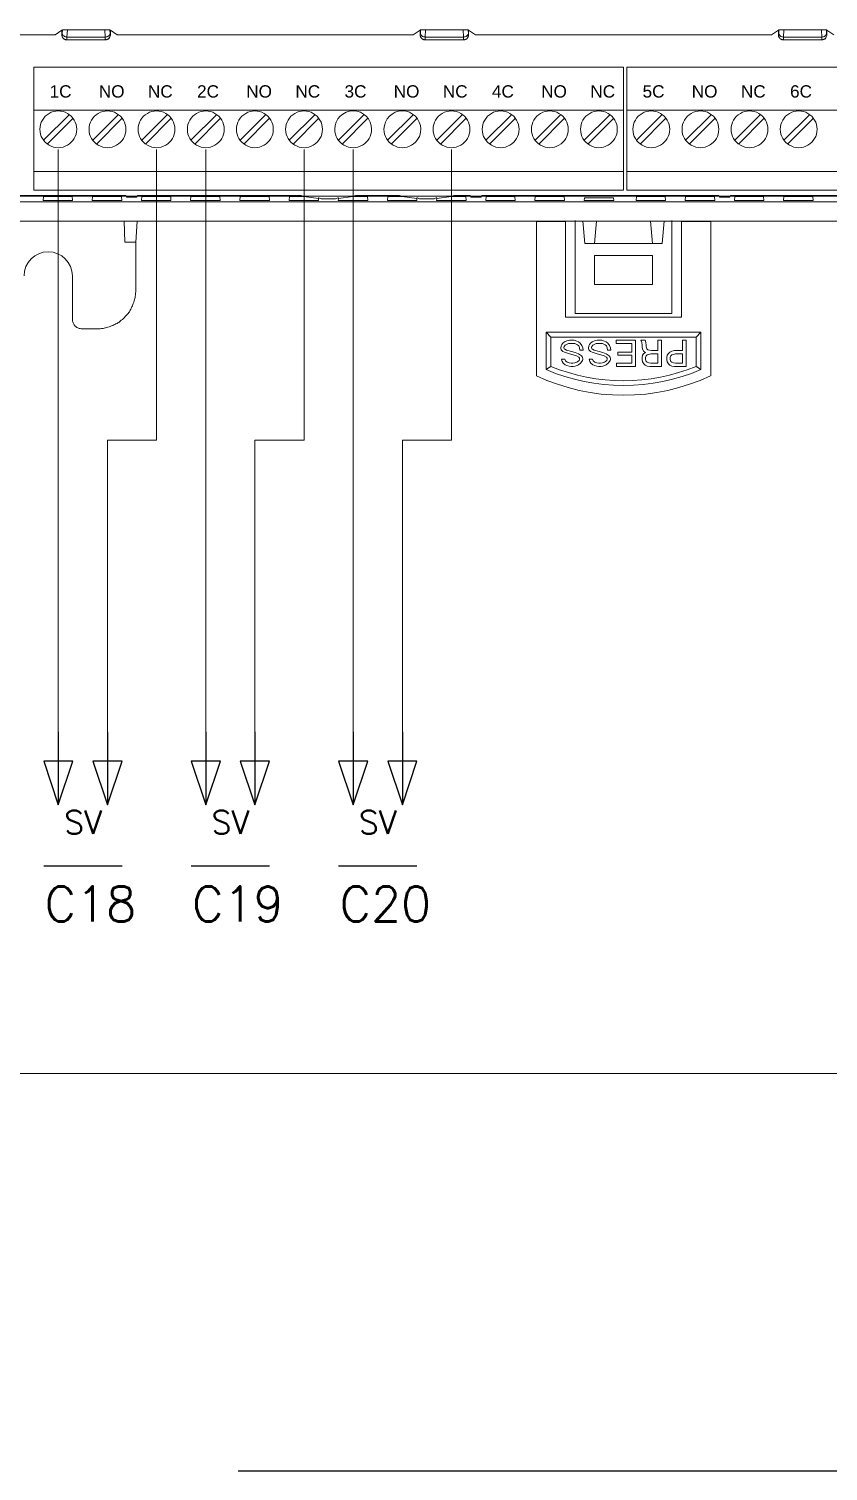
# Model space of a CAD drawing. Header units: inches. Extents: x 75782 to 87231, y -34126 to -18655.
# Drawn here: x 79256.9 to 79393.8, y -19951.6 to -19704.4 of the extents above; entities that cross this region are included whole.
import ezdxf
from ezdxf.enums import TextEntityAlignment as Align

# ---------------------------------------------------------------- set-up
doc = ezdxf.new("R2010")
doc.units = ezdxf.units.IN
doc.header["$MEASUREMENT"] = 0
doc.linetypes.add('DASHED', pattern=[19.05, 12.7, -6.35])
doc.layers.add('A-Cables 220V', color=6, linetype='Continuous', lineweight=18)
doc.layers.add('COMPONENTES', color=251, linetype='Continuous', lineweight=18)
doc.layers.add('TEXTOS', color=7, linetype='Continuous')
doc.styles.add('ARIAL', font='arial.ttf')
doc.styles.get("Standard").update_dxf_attribs({"font": 'ROMANS.SHX'})

# ---------------------------------------------------------------- blocks, each defined once
blk = doc.blocks.new('Arrow-down')
for p, q in [((0, 0), (0, -12.5)), ((2.5, -5), (-2.5, -5)), ((-2.5, -5), (0, -12.5)), ((0, -12.5), (2.5, -5))]:
    blk.add_line(p, q)
at = {"flags": 4}
blk.add_attdef('NAME', text='', height=4, dxfattribs=at).set_placement((7.5, -17.5), align=Align.RIGHT)
blk = doc.blocks.new('AK2-XM')
at = {"layer": 'COMPONENTES'}
for p, q in [((31780.46, 23261.06), (31800.9, 23261.06)), ((31802.07, 23261.85), (31800.9, 23261.06)), ((31802.15, 23261.9), (31802.07, 23261.85)), ((31802.07, 23261.85), (31802.07, 23261.01)), ((31802.07, 23261.01), (31802.09, 23261.02)), ((31802.11, 23261.26), (31802.15, 23261.9)), ((31802.94, 23260.68), (31803.01, 23261.94)), ((31802.94, 23260.68), (31809.5, 23260.68)), ((31809.43, 23261.94), (31803.01, 23261.94)), ((31809.5, 23260.68), (31809.43, 23261.94)), ((31810.33, 23261.26), (31810.3, 23261.9)), ((31810.3, 23261.9), (31810.37, 23261.85)), ((31810.37, 23261.01), (31810.36, 23261.02)), ((31810.37, 23261.85), (31811.55, 23261.06)), ((31810.37, 23261.01), (31810.37, 23261.85)), ((31811.55, 23261.06), (31862.28, 23261.06)), ((31863.46, 23261.85), (31862.28, 23261.06)), ((31863.54, 23261.9), (31863.46, 23261.85)), ((31863.46, 23261.01), (31863.46, 23261.85)), ((31863.46, 23261.01), (31863.47, 23261.02)), ((31863.5, 23261.26), (31863.54, 23261.9)), ((31864.33, 23260.68), (31864.4, 23261.94)), ((31864.33, 23260.68), (31870.89, 23260.68)), ((31870.82, 23261.94), (31864.4, 23261.94)), ((31870.89, 23260.68), (31870.82, 23261.94)), ((31871.68, 23261.9), (31871.76, 23261.85)), ((31871.72, 23261.26), (31871.68, 23261.9)), ((31871.76, 23261.01), (31871.75, 23261.02)), ((31871.76, 23261.85), (31872.94, 23261.06)), ((31871.76, 23261.01), (31871.76, 23261.85)), ((31872.94, 23261.06), (31923.67, 23261.06)), ((31924.85, 23261.85), (31923.67, 23261.06)), ((31924.92, 23261.9), (31924.85, 23261.85)), ((31924.85, 23261.85), (31924.85, 23261.01)), ((31924.85, 23261.01), (31924.86, 23261.02)), ((31924.89, 23261.26), (31924.92, 23261.9)), ((31925.72, 23260.68), (31925.79, 23261.94)), ((31925.72, 23260.68), (31932.28, 23260.68)), ((31932.21, 23261.94), (31925.79, 23261.94)), ((31932.28, 23260.68), (31932.21, 23261.94)), ((31933.07, 23261.9), (31933.15, 23261.85)), ((31933.11, 23261.26), (31933.07, 23261.9)), ((31933.15, 23261.01), (31933.13, 23261.02)), ((31933.15, 23261.85), (31934.32, 23261.06)), ((31933.15, 23261.85), (31933.15, 23261.01)), ((31802.9, 23260.18), (31802.91, 23260.19)), ((31802.9, 23260.18), (31809.54, 23260.18)), ((31802.91, 23260.19), (31809.53, 23260.19)), ((31809.54, 23260.18), (31809.53, 23260.19)), ((31864.29, 23260.18), (31864.3, 23260.19)), ((31864.29, 23260.18), (31870.93, 23260.18)), ((31864.3, 23260.19), (31870.92, 23260.19)), ((31870.93, 23260.18), (31870.92, 23260.19)), ((31925.68, 23260.18), (31925.69, 23260.19)), ((31932.32, 23260.18), (31925.68, 23260.18)), ((31925.69, 23260.19), (31932.31, 23260.19)), ((31932.32, 23260.18), (31932.31, 23260.19)), ((31797.24, 23255.5), (31898.3, 23255.5)), ((31797.24, 23234.45), (31797.24, 23255.5)), ((31898.3, 23234.45), (31898.3, 23255.5)), ((31898.85, 23255.5), (31999.91, 23255.5)), ((31898.85, 23234.45), (31898.85, 23255.5)), ((31797.24, 23237.61), (31797.24, 23251.29)), ((31898.3, 23237.61), (31898.3, 23251.29)), ((31898.85, 23237.61), (31898.85, 23251.29)), ((31797.24, 23248.13), (31898.3, 23248.13)), ((31798.92, 23242.98), (31803.35, 23247.4)), ((31799.56, 23242.34), (31803.98, 23246.77)), ((31807.35, 23242.98), (31811.77, 23247.4)), ((31807.98, 23242.34), (31812.4, 23246.77)), ((31815.77, 23242.98), (31820.19, 23247.4)), ((31816.4, 23242.34), (31820.82, 23246.77)), ((31824.19, 23242.98), (31828.61, 23247.4)), ((31824.82, 23242.34), (31829.24, 23246.77)), ((31832.61, 23242.98), (31837.03, 23247.4)), ((31833.24, 23242.34), (31837.67, 23246.77)), ((31841.03, 23242.98), (31845.46, 23247.4)), ((31841.67, 23242.34), (31846.09, 23246.77)), ((31849.46, 23242.98), (31853.88, 23247.4)), ((31850.09, 23242.34), (31854.51, 23246.77)), ((31857.88, 23242.98), (31862.3, 23247.4)), ((31858.51, 23242.34), (31862.93, 23246.77)), ((31866.3, 23242.98), (31870.72, 23247.4)), ((31866.93, 23242.34), (31871.35, 23246.77)), ((31874.72, 23242.98), (31879.14, 23247.4)), ((31875.35, 23242.34), (31879.78, 23246.77)), ((31883.14, 23242.98), (31887.57, 23247.4)), ((31883.78, 23242.34), (31888.2, 23246.77)), ((31891.57, 23242.98), (31895.99, 23247.4)), ((31892.2, 23242.34), (31896.62, 23246.77)), ((31898.85, 23248.13), (31999.91, 23248.13)), ((31900.53, 23242.98), (31904.95, 23247.4)), ((31901.16, 23242.34), (31905.58, 23246.77)), ((31908.95, 23242.98), (31913.37, 23247.4)), ((31909.58, 23242.34), (31914.01, 23246.77)), ((31917.37, 23242.98), (31921.8, 23247.4)), ((31918.01, 23242.34), (31922.43, 23246.77)), ((31925.8, 23242.98), (31930.22, 23247.4)), ((31926.43, 23242.34), (31930.85, 23246.77)), ((31797.24, 23237.61), (31898.3, 23237.61)), ((31898.85, 23237.61), (31999.91, 23237.61)), ((31813, 23233.51), (31785.52, 23233.51)), ((31785.66, 23233.4), (31898.3, 23233.4)), ((31797.24, 23234.45), (31898.3, 23234.45)), ((31813, 23233.51), (31813.14, 23233.22)), ((31815.04, 23233.51), (31814.9, 23233.22)), ((31843.08, 23233.51), (31815.04, 23233.51)), ((31843.54, 23233.33), (31843.08, 23233.51)), ((31851.93, 23233.33), (31852.38, 23233.51)), ((31859.94, 23233.51), (31852.38, 23233.51)), ((31860.39, 23233.33), (31859.94, 23233.51)), ((31868.79, 23233.33), (31869.24, 23233.51)), ((31872, 23233.51), (31869.24, 23233.51)), ((31872, 23233.51), (31872.14, 23233.22)), ((31874.04, 23233.51), (31873.89, 23233.22)), ((31898.4, 23233.51), (31874.04, 23233.51)), ((31914.61, 23233.51), (31887.12, 23233.51)), ((31887.27, 23233.4), (31999.91, 23233.4)), ((31898.85, 23234.45), (31999.91, 23234.45)), ((31914.61, 23233.51), (31914.75, 23233.22)), ((31916.65, 23233.51), (31916.5, 23233.22)), ((31944.69, 23233.51), (31916.65, 23233.51)), ((31784.98, 23232.44), (31898.4, 23232.44)), ((31798.91, 23233.33), (31798.85, 23232.66)), ((31798.85, 23232.66), (31803.91, 23232.66)), ((31803.85, 23233.33), (31798.91, 23233.33)), ((31803.91, 23232.66), (31803.85, 23233.33)), ((31807.33, 23233.33), (31807.28, 23232.66)), ((31807.28, 23232.66), (31812.33, 23232.66)), ((31812.28, 23233.33), (31807.33, 23233.33)), ((31812.33, 23232.66), (31812.28, 23233.33)), ((31813.14, 23233.22), (31814.9, 23233.22)), ((31815.76, 23233.33), (31815.7, 23232.66)), ((31815.7, 23232.66), (31820.76, 23232.66)), ((31820.71, 23233.33), (31815.76, 23233.33)), ((31820.76, 23232.66), (31820.71, 23233.33)), ((31824.19, 23233.33), (31824.13, 23232.66)), ((31824.13, 23232.66), (31829.19, 23232.66)), ((31829.13, 23233.33), (31824.19, 23233.33)), ((31829.19, 23232.66), (31829.13, 23233.33)), ((31832.62, 23233.33), (31832.56, 23232.66)), ((31832.56, 23232.66), (31837.62, 23232.66)), ((31837.56, 23233.33), (31832.62, 23233.33)), ((31837.62, 23232.66), (31837.56, 23233.33)), ((31840.99, 23232.66), (31841.05, 23233.33)), ((31846.05, 23232.66), (31840.99, 23232.66)), ((31841.05, 23233.33), (31843.54, 23233.33)), ((31846.02, 23233), (31843.54, 23233.33)), ((31846.01, 23233.11), (31846.02, 23233)), ((31846.01, 23233.11), (31846.12, 23233.11)), ((31846.02, 23233), (31846.05, 23232.66)), ((31846.5, 23232.96), (31846.12, 23233.11)), ((31846.5, 23232.96), (31848.97, 23232.96)), ((31848.97, 23232.96), (31849.34, 23233.11)), ((31849.46, 23233.11), (31849.34, 23233.11)), ((31849.45, 23233), (31849.42, 23232.66)), ((31849.42, 23232.66), (31854.48, 23232.66)), ((31849.45, 23233), (31851.93, 23233.33)), ((31849.46, 23233.11), (31849.45, 23233)), ((31854.42, 23233.33), (31851.93, 23233.33)), ((31854.48, 23232.66), (31854.42, 23233.33)), ((31857.85, 23232.66), (31857.91, 23233.33)), ((31862.91, 23232.66), (31857.85, 23232.66)), ((31857.91, 23233.33), (31860.39, 23233.33)), ((31862.88, 23233), (31860.39, 23233.33)), ((31862.87, 23233.11), (31862.88, 23233)), ((31862.87, 23233.11), (31862.98, 23233.11)), ((31862.88, 23233), (31862.91, 23232.66)), ((31863.35, 23232.96), (31862.98, 23233.11)), ((31865.83, 23232.96), (31863.35, 23232.96)), ((31865.83, 23232.96), (31866.2, 23233.11)), ((31866.31, 23233.11), (31866.2, 23233.11)), ((31866.3, 23233), (31866.28, 23232.66)), ((31866.28, 23232.66), (31871.33, 23232.66)), ((31866.3, 23233), (31868.79, 23233.33)), ((31866.31, 23233.11), (31866.3, 23233)), ((31871.28, 23233.33), (31868.79, 23233.33)), ((31871.33, 23232.66), (31871.28, 23233.33)), ((31872.14, 23233.22), (31873.89, 23233.22)), ((31874.76, 23233.33), (31874.7, 23232.66)), ((31874.7, 23232.66), (31879.76, 23232.66)), ((31879.7, 23233.33), (31874.76, 23233.33)), ((31879.76, 23232.66), (31879.7, 23233.33)), ((31883.19, 23233.33), (31883.13, 23232.66)), ((31883.13, 23232.66), (31888.19, 23232.66)), ((31888.13, 23233.33), (31883.19, 23233.33)), ((31886.59, 23232.44), (32000, 23232.44)), ((31888.19, 23232.66), (31888.13, 23233.33)), ((31891.6, 23233.13), (31891.56, 23232.66)), ((31891.56, 23232.66), (31896.62, 23232.66)), ((31896.58, 23233.13), (31891.6, 23233.13)), ((31896.62, 23232.66), (31896.58, 23233.13)), ((31900.51, 23233.33), (31900.45, 23232.66)), ((31900.45, 23232.66), (31905.51, 23232.66)), ((31905.45, 23233.33), (31900.51, 23233.33)), ((31905.51, 23232.66), (31905.45, 23233.33)), ((31908.94, 23233.33), (31908.88, 23232.66)), ((31908.88, 23232.66), (31913.94, 23232.66)), ((31913.88, 23233.33), (31908.94, 23233.33)), ((31913.94, 23232.66), (31913.88, 23233.33)), ((31914.75, 23233.22), (31916.5, 23233.22)), ((31917.37, 23233.33), (31917.31, 23232.66)), ((31917.31, 23232.66), (31922.37, 23232.66)), ((31922.31, 23233.33), (31917.37, 23233.33)), ((31922.37, 23232.66), (31922.31, 23233.33)), ((31925.8, 23233.33), (31925.74, 23232.66)), ((31925.74, 23232.66), (31930.8, 23232.66)), ((31930.74, 23233.33), (31925.8, 23233.33)), ((31930.8, 23232.66), (31930.74, 23233.33)), ((32015.82, 23229.12), (31780.79, 23229.12)), ((31812.84, 23225.52), (31812.71, 23229.12)), ((31814.72, 23225.52), (31814.94, 23229.12)), ((31883.37, 23229.07), (31883.37, 23202.61)), ((31883.37, 23229.07), (31888.35, 23229.07)), ((31888.35, 23229.07), (31888.35, 23212.66)), ((31890.01, 23213.31), (31890.01, 23229.22)), ((31891.67, 23225.32), (31891.34, 23229.12)), ((31893.33, 23225.32), (31893.66, 23229.12)), ((31903.28, 23225.32), (31902.95, 23229.12)), ((31904.94, 23225.32), (31905.27, 23229.12)), ((31906.6, 23213.31), (31906.6, 23229.22)), ((31908.26, 23229.07), (31908.26, 23212.66)), ((31908.26, 23229.07), (31913.24, 23229.07)), ((31913.24, 23229.07), (31913.24, 23202.61)), ((31814.72, 23225.52), (31812.84, 23225.52)), ((31814.72, 23225.52), (31814.72, 23217.3)), ((31891.67, 23225.32), (31893.33, 23225.32)), ((31903.28, 23225.32), (31893.33, 23225.32)), ((31904.94, 23225.32), (31903.28, 23225.32)), ((31903.28, 23223.25), (31893.33, 23223.25)), ((31893.33, 23223.25), (31893.33, 23218.27)), ((31903.28, 23218.27), (31903.28, 23223.25)), ((31803.87, 23212.33), (31803.87, 23219.73)), ((31893.33, 23218.27), (31903.28, 23218.27)), ((31908.26, 23212.66), (31888.35, 23212.66)), ((31890.01, 23213.31), (31906.6, 23213.31)), ((31808.09, 23210.67), (31805.52, 23210.67)), ((31911.58, 23210.08), (31885.03, 23210.08)), ((31885.03, 23210.08), (31885.03, 23203.69)), ((31885.03, 23210.08), (31885.86, 23209.25)), ((31885.86, 23209.25), (31910.75, 23209.25)), ((31885.86, 23204.24), (31885.86, 23209.25)), ((31888.61, 23208.64), (31889.06, 23208.75)), ((31889.06, 23208.75), (31889.58, 23208.75)), ((31889.58, 23208.75), (31889.86, 23208.7)), ((31889.86, 23208.7), (31890.32, 23208.58)), ((31893.34, 23208.64), (31893.8, 23208.75)), ((31893.8, 23208.75), (31894.31, 23208.75)), ((31894.31, 23208.75), (31894.6, 23208.7)), ((31894.6, 23208.7), (31895.05, 23208.58)), ((31897.05, 23208.18), (31897.05, 23208.75)), ((31897.05, 23208.75), (31900.36, 23208.75)), ((31900.36, 23208.75), (31900.36, 23204.19)), ((31901.27, 23208.75), (31902.01, 23208.75)), ((31901.44, 23208.3), (31901.27, 23208.75)), ((31902.01, 23208.75), (31902.13, 23208.35)), ((31904.18, 23206.93), (31904.18, 23208.75)), ((31904.18, 23208.75), (31904.81, 23208.75)), ((31904.81, 23208.75), (31904.81, 23204.19)), ((31908.4, 23206.93), (31908.4, 23208.75)), ((31908.4, 23208.75), (31909.03, 23208.75)), ((31909.03, 23208.75), (31909.03, 23204.19)), ((31911.58, 23210.08), (31910.75, 23209.25)), ((31910.75, 23209.25), (31910.75, 23204.24)), ((31911.58, 23203.69), (31911.58, 23210.08)), ((31887.58, 23207.38), (31887.64, 23207.73)), ((31887.64, 23207.1), (31887.58, 23207.38)), ((31887.64, 23207.73), (31887.75, 23208.01)), ((31887.75, 23206.93), (31887.64, 23207.1)), ((31887.75, 23208.01), (31887.92, 23208.24)), ((31887.92, 23206.81), (31887.75, 23206.93)), ((31887.92, 23208.24), (31888.21, 23208.47)), ((31888.21, 23206.7), (31887.92, 23206.81)), ((31888.15, 23207.67), (31888.1, 23207.5)), ((31888.1, 23207.5), (31888.15, 23207.27)), ((31888.32, 23207.9), (31888.15, 23207.67)), ((31888.15, 23207.27), (31888.27, 23207.16)), ((31888.21, 23208.47), (31888.61, 23208.64)), ((31888.89, 23206.47), (31888.21, 23206.7)), ((31888.27, 23207.16), (31888.55, 23207.04)), ((31888.55, 23208.01), (31888.32, 23207.9)), ((31888.89, 23208.13), (31888.55, 23208.01)), ((31888.55, 23207.04), (31889.41, 23206.81)), ((31889.35, 23208.18), (31888.89, 23208.13)), ((31890.26, 23206.07), (31888.89, 23206.47)), ((31889.64, 23208.18), (31889.35, 23208.18)), ((31889.41, 23206.81), (31890.03, 23206.64)), ((31889.98, 23208.13), (31889.64, 23208.18)), ((31890.21, 23208.07), (31889.98, 23208.13)), ((31890.03, 23206.64), (31890.6, 23206.41)), ((31890.43, 23207.95), (31890.21, 23208.07)), ((31890.32, 23208.58), (31890.6, 23208.47)), ((31890.66, 23207.73), (31890.43, 23207.95)), ((31890.6, 23208.47), (31890.89, 23208.24)), ((31890.6, 23206.41), (31891.12, 23206.07)), ((31890.78, 23207.44), (31890.66, 23207.73)), ((31890.83, 23207.04), (31890.78, 23207.44)), ((31891.4, 23207.04), (31890.83, 23207.04)), ((31890.89, 23208.24), (31891.18, 23207.84)), ((31891.18, 23207.84), (31891.35, 23207.44)), ((31891.35, 23207.44), (31891.4, 23207.04)), ((31892.32, 23207.38), (31892.37, 23207.73)), ((31892.37, 23207.1), (31892.32, 23207.38)), ((31892.37, 23207.73), (31892.49, 23208.01)), ((31892.49, 23206.93), (31892.37, 23207.1)), ((31892.49, 23208.01), (31892.66, 23208.24)), ((31892.66, 23206.81), (31892.49, 23206.93)), ((31892.66, 23208.24), (31892.94, 23208.47)), ((31892.94, 23206.7), (31892.66, 23206.81)), ((31892.89, 23207.67), (31892.83, 23207.5)), ((31892.83, 23207.5), (31892.89, 23207.27)), ((31893.06, 23207.9), (31892.89, 23207.67)), ((31892.89, 23207.27), (31893, 23207.16)), ((31892.94, 23208.47), (31893.34, 23208.64)), ((31893.63, 23206.47), (31892.94, 23206.7)), ((31893, 23207.16), (31893.29, 23207.04)), ((31893.29, 23208.01), (31893.06, 23207.9)), ((31893.63, 23208.13), (31893.29, 23208.01)), ((31893.29, 23207.04), (31894.14, 23206.81)), ((31894.08, 23208.18), (31893.63, 23208.13)), ((31895, 23206.07), (31893.63, 23206.47)), ((31894.37, 23208.18), (31894.08, 23208.18)), ((31894.14, 23206.81), (31894.77, 23206.64)), ((31894.71, 23208.13), (31894.37, 23208.18)), ((31894.94, 23208.07), (31894.71, 23208.13)), ((31894.77, 23206.64), (31895.34, 23206.41)), ((31895.17, 23207.95), (31894.94, 23208.07)), ((31895.05, 23208.58), (31895.34, 23208.47)), ((31895.4, 23207.73), (31895.17, 23207.95)), ((31895.34, 23208.47), (31895.62, 23208.24)), ((31895.34, 23206.41), (31895.85, 23206.07)), ((31895.51, 23207.44), (31895.4, 23207.73)), ((31895.57, 23207.04), (31895.51, 23207.44)), ((31896.14, 23207.04), (31895.57, 23207.04)), ((31895.62, 23208.24), (31895.91, 23207.84)), ((31895.91, 23207.84), (31896.08, 23207.44)), ((31896.08, 23207.44), (31896.14, 23207.04)), ((31899.73, 23208.18), (31897.05, 23208.18)), ((31897.33, 23206.13), (31897.33, 23206.7)), ((31897.33, 23206.7), (31899.73, 23206.7)), ((31899.73, 23206.7), (31899.73, 23208.18)), ((31901.5, 23207.9), (31901.44, 23208.3)), ((31901.5, 23207.56), (31901.5, 23207.9)), ((31901.56, 23207.16), (31901.5, 23207.56)), ((31901.56, 23207.16), (31901.78, 23206.81)), ((31901.56, 23206.13), (31901.78, 23206.47)), ((31902.07, 23206.64), (31901.78, 23206.81)), ((31901.78, 23206.47), (31902.07, 23206.64)), ((31902.13, 23208.35), (31902.18, 23207.9)), ((31902.18, 23207.9), (31902.18, 23207.56)), ((31902.18, 23207.56), (31902.3, 23207.27)), ((31902.35, 23206.19), (31902.18, 23206.02)), ((31902.3, 23207.27), (31902.47, 23207.1)), ((31902.35, 23206.19), (31902.64, 23206.3)), ((31902.47, 23207.1), (31902.75, 23206.99)), ((31902.98, 23206.36), (31902.64, 23206.3)), ((31902.75, 23206.99), (31903.09, 23206.93)), ((31902.98, 23206.36), (31904.18, 23206.36)), ((31903.09, 23206.93), (31904.18, 23206.93)), ((31904.18, 23204.76), (31904.18, 23206.36)), ((31905.78, 23206.13), (31906, 23206.47)), ((31906, 23206.47), (31906.23, 23206.7)), ((31906.23, 23206.7), (31906.57, 23206.87)), ((31906.4, 23206.02), (31906.57, 23206.19)), ((31906.57, 23206.87), (31907.03, 23206.93)), ((31906.57, 23206.19), (31906.86, 23206.3)), ((31906.86, 23206.3), (31907.2, 23206.36)), ((31907.03, 23206.93), (31908.4, 23206.93)), ((31907.2, 23206.36), (31908.4, 23206.36)), ((31908.4, 23206.36), (31908.4, 23204.76)), ((31887.7, 23205.45), (31888.27, 23205.45)), ((31887.81, 23205.05), (31887.7, 23205.45)), ((31887.98, 23204.76), (31887.81, 23205.05)), ((31888.32, 23204.48), (31887.98, 23204.76)), ((31888.27, 23205.45), (31888.38, 23205.16)), ((31888.61, 23204.36), (31888.32, 23204.48)), ((31888.38, 23205.16), (31888.67, 23204.93)), ((31889.01, 23204.25), (31888.61, 23204.36)), ((31888.67, 23204.93), (31889.01, 23204.82)), ((31889.01, 23204.82), (31889.35, 23204.76)), ((31889.35, 23204.19), (31889.01, 23204.25)), ((31889.35, 23204.76), (31889.64, 23204.76)), ((31889.69, 23204.19), (31889.35, 23204.19)), ((31889.64, 23204.76), (31889.98, 23204.82)), ((31890.03, 23204.25), (31889.69, 23204.19)), ((31889.98, 23204.82), (31890.32, 23204.93)), ((31890.38, 23204.36), (31890.03, 23204.25)), ((31890.66, 23205.84), (31890.26, 23206.07)), ((31890.32, 23204.93), (31890.49, 23205.05)), ((31890.6, 23204.48), (31890.38, 23204.36)), ((31890.49, 23205.05), (31890.72, 23205.27)), ((31890.95, 23204.76), (31890.6, 23204.48)), ((31890.78, 23205.62), (31890.66, 23205.84)), ((31890.72, 23205.27), (31890.78, 23205.5)), ((31890.78, 23205.5), (31890.78, 23205.62)), ((31891.18, 23205.05), (31890.95, 23204.76)), ((31891.12, 23206.07), (31891.29, 23205.79)), ((31891.29, 23205.22), (31891.18, 23205.05)), ((31891.29, 23205.79), (31891.35, 23205.5)), ((31891.35, 23205.39), (31891.29, 23205.22)), ((31891.35, 23205.5), (31891.35, 23205.39)), ((31892.54, 23205.05), (31892.43, 23205.45)), ((31892.43, 23205.45), (31893, 23205.45)), ((31892.71, 23204.76), (31892.54, 23205.05)), ((31893.06, 23204.48), (31892.71, 23204.76)), ((31893, 23205.45), (31893.11, 23205.16)), ((31893.34, 23204.36), (31893.06, 23204.48)), ((31893.11, 23205.16), (31893.4, 23204.93)), ((31893.74, 23204.25), (31893.34, 23204.36)), ((31893.4, 23204.93), (31893.74, 23204.82)), ((31893.74, 23204.82), (31894.08, 23204.76)), ((31894.08, 23204.19), (31893.74, 23204.25)), ((31894.08, 23204.76), (31894.37, 23204.76)), ((31894.43, 23204.19), (31894.08, 23204.19)), ((31894.37, 23204.76), (31894.71, 23204.82)), ((31894.77, 23204.25), (31894.43, 23204.19)), ((31894.71, 23204.82), (31895.05, 23204.93)), ((31895.11, 23204.36), (31894.77, 23204.25)), ((31895.4, 23205.84), (31895, 23206.07)), ((31895.05, 23204.93), (31895.22, 23205.05)), ((31895.34, 23204.48), (31895.11, 23204.36)), ((31895.22, 23205.05), (31895.45, 23205.27)), ((31895.68, 23204.76), (31895.34, 23204.48)), ((31895.51, 23205.62), (31895.4, 23205.84)), ((31895.45, 23205.27), (31895.51, 23205.5)), ((31895.51, 23205.5), (31895.51, 23205.62)), ((31895.91, 23205.05), (31895.68, 23204.76)), ((31895.85, 23206.07), (31896.02, 23205.79)), ((31896.02, 23205.22), (31895.91, 23205.05)), ((31896.02, 23205.79), (31896.08, 23205.5)), ((31896.08, 23205.39), (31896.02, 23205.22)), ((31896.08, 23205.5), (31896.08, 23205.39)), ((31897.11, 23204.19), (31897.11, 23204.76)), ((31897.11, 23204.76), (31899.73, 23204.76)), ((31900.36, 23204.19), (31897.11, 23204.19)), ((31899.73, 23206.13), (31897.33, 23206.13)), ((31899.73, 23204.76), (31899.73, 23206.13)), ((31901.5, 23205.73), (31901.56, 23206.13)), ((31901.5, 23205.39), (31901.5, 23205.73)), ((31901.56, 23204.99), (31901.5, 23205.39)), ((31901.78, 23204.65), (31901.56, 23204.99)), ((31902.01, 23204.42), (31901.78, 23204.65)), ((31902.35, 23204.25), (31902.01, 23204.42)), ((31902.07, 23205.73), (31902.18, 23206.02)), ((31902.07, 23205.39), (31902.07, 23205.73)), ((31902.18, 23205.1), (31902.07, 23205.39)), ((31902.35, 23204.93), (31902.18, 23205.1)), ((31902.35, 23204.93), (31902.64, 23204.82)), ((31902.81, 23204.19), (31902.35, 23204.25)), ((31902.98, 23204.76), (31902.64, 23204.82)), ((31904.81, 23204.19), (31902.81, 23204.19)), ((31902.98, 23204.76), (31904.18, 23204.76)), ((31905.72, 23205.73), (31905.78, 23206.13)), ((31905.72, 23205.39), (31905.72, 23205.73)), ((31905.78, 23204.99), (31905.72, 23205.39)), ((31906, 23204.65), (31905.78, 23204.99)), ((31906.23, 23204.42), (31906, 23204.65)), ((31906.57, 23204.25), (31906.23, 23204.42)), ((31906.29, 23205.73), (31906.4, 23206.02)), ((31906.29, 23205.73), (31906.29, 23205.39)), ((31906.4, 23205.1), (31906.29, 23205.39)), ((31906.57, 23204.93), (31906.4, 23205.1)), ((31906.86, 23204.82), (31906.57, 23204.93)), ((31907.03, 23204.19), (31906.57, 23204.25)), ((31907.2, 23204.76), (31906.86, 23204.82)), ((31909.03, 23204.19), (31907.03, 23204.19)), ((31908.4, 23204.76), (31907.2, 23204.76))]:
    blk.add_line(p, q, dxfattribs=at)
for centre, major_axis, start_param, end_param in [((31801.45, 23244.87), (2.23, 2.23), 5.497787, 8.63938), ((31809.87, 23244.87), (2.23, 2.23), 5.497787, 8.63938), ((31818.29, 23244.87), (2.23, 2.23), 5.497787, 8.63938), ((31826.72, 23244.87), (2.23, 2.23), 5.497787, 8.63938), ((31835.14, 23244.87), (2.23, 2.23), 5.497787, 8.63938), ((31843.56, 23244.87), (2.23, 2.23), 5.497787, 8.63938), ((31851.98, 23244.87), (-2.23, 2.23), 3.926991, 7.068583), ((31860.41, 23244.87), (-2.23, 2.23), 3.926991, 7.068583), ((31868.83, 23244.87), (2.23, 2.23), 5.497787, 8.63938), ((31877.25, 23244.87), (2.23, 2.23), 5.497787, 8.63938), ((31885.67, 23244.87), (2.23, 2.23), 5.497787, 8.63938), ((31894.09, 23244.87), (2.23, 2.23), 5.497787, 8.63938), ((31903.06, 23244.87), (2.23, 2.23), 5.497787, 8.63938), ((31911.48, 23244.87), (2.23, 2.23), 5.497787, 8.63938), ((31919.9, 23244.87), (2.23, 2.23), 5.497787, 8.63938), ((31928.32, 23244.87), (2.23, 2.23), 5.497787, 8.63938), ((31801.45, 23244.87), (2.23, 2.23), 2.356194, 5.497787), ((31809.87, 23244.87), (2.23, 2.23), 2.356194, 5.497787), ((31818.29, 23244.87), (2.23, 2.23), 2.356194, 5.497787), ((31826.72, 23244.87), (2.23, 2.23), 2.356194, 5.497787), ((31835.14, 23244.87), (-2.23, 2.23), 0.785398, 3.926991), ((31843.56, 23244.87), (2.23, 2.23), 2.356194, 5.497787), ((31851.98, 23244.87), (-2.23, 2.23), 0.785398, 3.926991), ((31860.41, 23244.87), (2.23, 2.23), 2.356194, 5.497787), ((31868.83, 23244.87), (2.23, 2.23), 2.356194, 5.497787), ((31877.25, 23244.87), (2.23, 2.23), 2.356194, 5.497787), ((31885.67, 23244.87), (2.23, 2.23), 2.356194, 5.497787), ((31894.09, 23244.87), (2.23, 2.23), 2.356194, 5.497787), ((31903.06, 23244.87), (2.23, 2.23), 2.356194, 5.497787), ((31911.48, 23244.87), (2.23, 2.23), 2.356194, 5.497787), ((31919.9, 23244.87), (2.23, 2.23), 2.356194, 5.497787), ((31928.32, 23244.87), (2.23, 2.23), 2.356194, 5.497787), ((31799.72, 23219.73), (-2.93, 2.93), 3.926991, 7.068583), ((31898.3, 23234.55), (-23.17, 23.17), 1.966672, 2.745717), ((31898.3, 23234.55), (-24.93, 24.93), 1.918857, 2.793532), ((31898.3, 23234.55), (-23.76, 23.76), 1.950059, 2.76233)]:
    blk.add_ellipse(centre, major_axis=major_axis, ratio=1, start_param=start_param, end_param=end_param, dxfattribs=at)
for points, knots in [([(31802.9, 23260.18), (31802.88, 23260.18), (31802.83, 23260.18), (31802.77, 23260.19), (31802.74, 23260.2), (31802.73, 23260.2), (31802.71, 23260.21), (31802.69, 23260.21), (31802.66, 23260.22), (31802.63, 23260.23), (31802.6, 23260.25), (31802.57, 23260.26), (31802.52, 23260.28), (31802.48, 23260.31), (31802.44, 23260.34), (31802.39, 23260.37), (31802.35, 23260.41), (31802.33, 23260.43), (31802.31, 23260.45), (31802.3, 23260.46), (31802.28, 23260.48), (31802.26, 23260.5), (31802.25, 23260.52), (31802.23, 23260.55), (31802.21, 23260.57), (31802.2, 23260.59), (31802.18, 23260.62), (31802.17, 23260.63), (31802.17, 23260.65), (31802.16, 23260.67), (31802.14, 23260.7), (31802.11, 23260.77), (31802.08, 23260.87), (31802.08, 23260.96), (31802.07, 23261.01)], [0, 0, 0, 0, 0.094023, 0.158967, 0.17911, 0.19947, 0.22051, 0.243602, 0.275846, 0.308634, 0.346634, 0.385144, 0.44177, 0.499734, 0.55777, 0.617835, 0.680282, 0.73429, 0.751328, 0.768307, 0.793428, 0.821584, 0.854467, 0.887661, 0.921481, 0.955056, 0.983008, 1.007341, 1.022814, 1.037019, 1.086636, 1.145042, 1.276851, 1.446088, 1.446088, 1.446088, 1.446088]), ([(31802.11, 23261.26), (31802.11, 23261.23), (31802.11, 23261.18), (31802.11, 23261.13), (31802.1, 23261.1), (31802.1, 23261.08), (31802.1, 23261.08), (31802.1, 23261.07), (31802.1, 23261.06), (31802.1, 23261.05), (31802.09, 23261.04), (31802.09, 23261.04), (31802.09, 23261.03), (31802.09, 23261.03), (31802.09, 23261.02), (31802.09, 23261.02), (31802.09, 23261.02)], [0, 0, 0, 0, 0.102079, 0.1697011, 0.1861369, 0.2017783, 0.2085269, 0.2163344, 0.2260803, 0.2364262, 0.2438161, 0.2510468, 0.2574258, 0.2638333, 0.2693623, 0.2746238, 0.2746238, 0.2746238, 0.2746238]), ([(31802.91, 23260.19), (31802.69, 23260.25), (31802.26, 23260.36), (31802.14, 23260.8), (31802.09, 23261.02)], [0, 0, 0, 0, 0.70348, 1.407324, 1.407324, 1.407324, 1.407324]), ([(31802.11, 23261.26), (31802.19, 23261.11), (31802.35, 23260.77), (31802.73, 23260.71), (31802.94, 23260.68)], [0, 0, 0, 0, 0.535699, 1.202825, 1.202825, 1.202825, 1.202825]), ([(31803.01, 23261.94), (31803, 23261.94), (31802.98, 23261.94), (31802.96, 23261.94), (31802.94, 23261.94), (31802.93, 23261.94), (31802.91, 23261.94), (31802.87, 23261.94), (31802.83, 23261.94), (31802.77, 23261.94), (31802.71, 23261.94), (31802.67, 23261.93), (31802.64, 23261.93), (31802.63, 23261.93), (31802.61, 23261.93), (31802.59, 23261.93), (31802.56, 23261.93), (31802.53, 23261.93), (31802.5, 23261.93), (31802.47, 23261.93), (31802.44, 23261.93), (31802.42, 23261.93), (31802.4, 23261.92), (31802.38, 23261.92), (31802.36, 23261.92), (31802.33, 23261.92), (31802.3, 23261.92), (31802.28, 23261.92), (31802.26, 23261.91), (31802.24, 23261.91), (31802.22, 23261.91), (31802.2, 23261.91), (31802.19, 23261.91), (31802.17, 23261.91), (31802.16, 23261.9), (31802.16, 23261.9), (31802.16, 23261.9), (31802.15, 23261.9), (31802.15, 23261.9), (31802.15, 23261.9), (31802.15, 23261.9)], [0, 0, 0, 0, 0.0380853, 0.0643883, 0.0743339, 0.0841725, 0.1110232, 0.1430109, 0.1981567, 0.2583762, 0.3336642, 0.3956421, 0.4102855, 0.4249895, 0.4472656, 0.4719427, 0.4981627, 0.5252556, 0.5673489, 0.6104794, 0.6400925, 0.666071, 0.6816242, 0.6979172, 0.7305892, 0.7663845, 0.7954994, 0.822706, 0.8432929, 0.864254, 0.8852474, 0.9066629, 0.922306, 0.9374895, 0.9458745, 0.9530982, 0.9554406, 0.957911, 0.9614698, 0.9657258, 0.9657258, 0.9657258, 0.9657258]), ([(31802.94, 23260.68), (31802.94, 23260.6), (31802.94, 23260.49), (31802.93, 23260.38), (31802.93, 23260.34), (31802.93, 23260.32), (31802.93, 23260.28), (31802.92, 23260.24), (31802.92, 23260.21), (31802.92, 23260.2), (31802.91, 23260.19)], [0, 0, 0, 0, 0.2466161, 0.3646837, 0.3767632, 0.3929153, 0.4368078, 0.4903085, 0.5225105, 0.5441014, 0.5441014, 0.5441014, 0.5441014]), ([(31809.43, 23261.94), (31809.63, 23261.94), (31809.92, 23261.94), (31810.2, 23261.91), (31810.3, 23261.9)], [0, 0, 0, 0, 0.6459799, 0.9648032, 0.9648032, 0.9648032, 0.9648032]), ([(31809.5, 23260.68), (31809.71, 23260.71), (31810.09, 23260.77), (31810.26, 23261.11), (31810.33, 23261.26)], [0, 0, 0, 0, 0.667126, 1.202825, 1.202825, 1.202825, 1.202825]), ([(31809.5, 23260.68), (31809.5, 23260.61), (31809.51, 23260.51), (31809.51, 23260.4), (31809.51, 23260.35), (31809.51, 23260.32), (31809.52, 23260.29), (31809.52, 23260.28), (31809.52, 23260.26), (31809.52, 23260.25), (31809.52, 23260.24), (31809.52, 23260.23), (31809.52, 23260.22), (31809.52, 23260.21), (31809.53, 23260.2), (31809.53, 23260.19), (31809.53, 23260.19)], [0, 0, 0, 0, 0.2031711, 0.3362566, 0.3685364, 0.4027074, 0.4256823, 0.4501773, 0.4653907, 0.480208, 0.4892735, 0.4985104, 0.5086733, 0.519834, 0.5331912, 0.5440355, 0.5440355, 0.5440355, 0.5440355]), ([(31810.36, 23261.02), (31810.3, 23260.8), (31810.19, 23260.36), (31809.75, 23260.25), (31809.53, 23260.19)], [0, 0, 0, 0, 0.703844, 1.407324, 1.407324, 1.407324, 1.407324]), ([(31809.54, 23260.18), (31809.76, 23260.24), (31810.2, 23260.35), (31810.31, 23260.79), (31810.37, 23261.01)], [0, 0, 0, 0, 0.704295, 1.408225, 1.408225, 1.408225, 1.408225]), ([(31810.33, 23261.26), (31810.33, 23261.24), (31810.33, 23261.19), (31810.34, 23261.14), (31810.34, 23261.1), (31810.34, 23261.08), (31810.34, 23261.07), (31810.35, 23261.06), (31810.35, 23261.05), (31810.35, 23261.05), (31810.35, 23261.04), (31810.35, 23261.04), (31810.35, 23261.03), (31810.35, 23261.03), (31810.36, 23261.02), (31810.36, 23261.02), (31810.36, 23261.02)], [0, 0, 0, 0, 0.0795941, 0.151573, 0.1788927, 0.203709, 0.2144887, 0.2257849, 0.2332507, 0.2405218, 0.2449358, 0.2497735, 0.2580614, 0.2663064, 0.270546, 0.2746592, 0.2746592, 0.2746592, 0.2746592]), ([(31864.29, 23260.18), (31864.24, 23260.18), (31864.15, 23260.19), (31864.05, 23260.22), (31863.98, 23260.25), (31863.95, 23260.26), (31863.93, 23260.28), (31863.91, 23260.28), (31863.9, 23260.29), (31863.87, 23260.31), (31863.85, 23260.32), (31863.83, 23260.34), (31863.8, 23260.36), (31863.78, 23260.37), (31863.76, 23260.39), (31863.74, 23260.4), (31863.73, 23260.42), (31863.71, 23260.43), (31863.69, 23260.46), (31863.65, 23260.5), (31863.62, 23260.54), (31863.59, 23260.59), (31863.56, 23260.63), (31863.54, 23260.67), (31863.53, 23260.71), (31863.51, 23260.74), (31863.5, 23260.77), (31863.49, 23260.79), (31863.49, 23260.81), (31863.48, 23260.84), (31863.48, 23260.86), (31863.47, 23260.9), (31863.46, 23260.95), (31863.46, 23260.99), (31863.46, 23261.01)], [0, 0, 0, 0, 0.168911, 0.300434, 0.35869, 0.408227, 0.422495, 0.438028, 0.462454, 0.49051, 0.52423, 0.558183, 0.591326, 0.624145, 0.65226, 0.677353, 0.694322, 0.71135, 0.765318, 0.827717, 0.887714, 0.945661, 1.0035, 1.060048, 1.098769, 1.136983, 1.169739, 1.200937, 1.222437, 1.243477, 1.278277, 1.315503, 1.375623, 1.44615, 1.44615, 1.44615, 1.44615]), ([(31863.5, 23261.26), (31863.5, 23261.23), (31863.5, 23261.18), (31863.49, 23261.13), (31863.49, 23261.1), (31863.49, 23261.08), (31863.49, 23261.08), (31863.49, 23261.07), (31863.49, 23261.06), (31863.48, 23261.05), (31863.48, 23261.04), (31863.48, 23261.04), (31863.48, 23261.03), (31863.48, 23261.03), (31863.48, 23261.02), (31863.47, 23261.02), (31863.47, 23261.02)], [0, 0, 0, 0, 0.102079, 0.1697011, 0.1861369, 0.2017783, 0.2085269, 0.2163344, 0.226062, 0.2362791, 0.2435115, 0.2508834, 0.2588819, 0.2664729, 0.2705674, 0.2746614, 0.2746614, 0.2746614, 0.2746614]), ([(31864.3, 23260.19), (31864.08, 23260.25), (31863.64, 23260.36), (31863.53, 23260.8), (31863.47, 23261.02)], [0, 0, 0, 0, 0.70348, 1.407324, 1.407324, 1.407324, 1.407324]), ([(31863.5, 23261.26), (31863.58, 23261.11), (31863.74, 23260.77), (31864.12, 23260.71), (31864.33, 23260.68)], [0, 0, 0, 0, 0.535699, 1.202825, 1.202825, 1.202825, 1.202825]), ([(31864.4, 23261.94), (31864.39, 23261.94), (31864.37, 23261.94), (31864.35, 23261.94), (31864.33, 23261.94), (31864.32, 23261.94), (31864.3, 23261.94), (31864.26, 23261.94), (31864.22, 23261.94), (31864.16, 23261.94), (31864.1, 23261.94), (31864.06, 23261.93), (31864.02, 23261.93), (31864, 23261.93), (31863.98, 23261.93), (31863.96, 23261.93), (31863.94, 23261.93), (31863.92, 23261.93), (31863.89, 23261.93), (31863.86, 23261.93), (31863.83, 23261.93), (31863.81, 23261.93), (31863.79, 23261.92), (31863.77, 23261.92), (31863.72, 23261.92), (31863.66, 23261.92), (31863.61, 23261.91), (31863.58, 23261.91), (31863.56, 23261.9), (31863.55, 23261.9), (31863.54, 23261.9), (31863.54, 23261.9), (31863.54, 23261.9), (31863.54, 23261.9), (31863.54, 23261.9)], [0, 0, 0, 0, 0.0352942, 0.0610532, 0.0726608, 0.0840812, 0.1114906, 0.1432889, 0.1980219, 0.2570198, 0.3300017, 0.3956954, 0.4214239, 0.4466071, 0.4694508, 0.4915677, 0.5070046, 0.5231929, 0.5642276, 0.6095419, 0.6396918, 0.6638018, 0.6764702, 0.6894844, 0.7533734, 0.8325137, 0.8847367, 0.9288723, 0.9437687, 0.9548537, 0.9564011, 0.9583008, 0.9615732, 0.9657892, 0.9657892, 0.9657892, 0.9657892]), ([(31864.33, 23260.68), (31864.33, 23260.6), (31864.33, 23260.49), (31864.32, 23260.38), (31864.32, 23260.33), (31864.32, 23260.32), (31864.32, 23260.3), (31864.31, 23260.28), (31864.31, 23260.26), (31864.31, 23260.25), (31864.31, 23260.24), (31864.31, 23260.23), (31864.31, 23260.22), (31864.31, 23260.21), (31864.31, 23260.2), (31864.3, 23260.19), (31864.3, 23260.19)], [0, 0, 0, 0, 0.246976, 0.3675639, 0.3804684, 0.3977496, 0.4222679, 0.4499663, 0.4659069, 0.4807481, 0.4897439, 0.4988999, 0.508902, 0.5198938, 0.533208, 0.5440322, 0.5440322, 0.5440322, 0.5440322]), ([(31870.82, 23261.94), (31871.02, 23261.94), (31871.3, 23261.94), (31871.59, 23261.91), (31871.68, 23261.9)], [0, 0, 0, 0, 0.6459799, 0.9648032, 0.9648032, 0.9648032, 0.9648032]), ([(31870.89, 23260.68), (31871.1, 23260.71), (31871.48, 23260.77), (31871.64, 23261.11), (31871.72, 23261.26)], [0, 0, 0, 0, 0.667126, 1.202825, 1.202825, 1.202825, 1.202825]), ([(31870.89, 23260.68), (31870.89, 23260.6), (31870.89, 23260.49), (31870.9, 23260.38), (31870.9, 23260.33), (31870.9, 23260.32), (31870.9, 23260.3), (31870.91, 23260.28), (31870.91, 23260.26), (31870.91, 23260.25), (31870.91, 23260.24), (31870.91, 23260.23), (31870.91, 23260.22), (31870.91, 23260.2), (31870.92, 23260.2), (31870.92, 23260.19), (31870.92, 23260.19)], [0, 0, 0, 0, 0.2457918, 0.3662936, 0.3793773, 0.3968313, 0.4214427, 0.4492291, 0.4651993, 0.4796398, 0.4881838, 0.4976773, 0.5143997, 0.5308928, 0.5379055, 0.5440996, 0.5440996, 0.5440996, 0.5440996]), ([(31871.75, 23261.02), (31871.69, 23260.8), (31871.58, 23260.36), (31871.14, 23260.25), (31870.92, 23260.19)], [0, 0, 0, 0, 0.703844, 1.407324, 1.407324, 1.407324, 1.407324]), ([(31870.93, 23260.18), (31871.15, 23260.24), (31871.59, 23260.35), (31871.7, 23260.79), (31871.76, 23261.01)], [0, 0, 0, 0, 0.704295, 1.408225, 1.408225, 1.408225, 1.408225]), ([(31871.72, 23261.26), (31871.72, 23261.24), (31871.72, 23261.19), (31871.73, 23261.14), (31871.73, 23261.1), (31871.73, 23261.08), (31871.73, 23261.07), (31871.73, 23261.06), (31871.74, 23261.05), (31871.74, 23261.05), (31871.74, 23261.04), (31871.74, 23261.04), (31871.74, 23261.03), (31871.74, 23261.03), (31871.74, 23261.02), (31871.75, 23261.02), (31871.75, 23261.02)], [0, 0, 0, 0, 0.0795941, 0.151573, 0.1788927, 0.203709, 0.2144887, 0.2257849, 0.2332507, 0.2405218, 0.2449358, 0.2497735, 0.2580614, 0.2663064, 0.270546, 0.2746592, 0.2746592, 0.2746592, 0.2746592]), ([(31924.85, 23261.01), (31924.85, 23260.96), (31924.86, 23260.87), (31924.89, 23260.77), (31924.92, 23260.7), (31924.93, 23260.67), (31924.94, 23260.65), (31924.95, 23260.63), (31924.96, 23260.62), (31924.97, 23260.59), (31924.99, 23260.57), (31925.01, 23260.55), (31925.02, 23260.53), (31925.03, 23260.51), (31925.04, 23260.5), (31925.06, 23260.48), (31925.08, 23260.45), (31925.1, 23260.43), (31925.12, 23260.42), (31925.14, 23260.4), (31925.16, 23260.38), (31925.17, 23260.37), (31925.19, 23260.35), (31925.21, 23260.34), (31925.23, 23260.32), (31925.25, 23260.31), (31925.28, 23260.3), (31925.3, 23260.29), (31925.32, 23260.27), (31925.34, 23260.26), (31925.36, 23260.25), (31925.38, 23260.24), (31925.41, 23260.23), (31925.44, 23260.22), (31925.47, 23260.21), (31925.5, 23260.2), (31925.53, 23260.2), (31925.57, 23260.19), (31925.62, 23260.18), (31925.66, 23260.18), (31925.68, 23260.18)], [0, 0, 0, 0, 0.169238, 0.301046, 0.359453, 0.409069, 0.423274, 0.438747, 0.463211, 0.492081, 0.527809, 0.561483, 0.581668, 0.60121, 0.627844, 0.656618, 0.690969, 0.724716, 0.751858, 0.778386, 0.805491, 0.832951, 0.860275, 0.887606, 0.915175, 0.942773, 0.970432, 0.998123, 1.025597, 1.052478, 1.077777, 1.103116, 1.136307, 1.170507, 1.209101, 1.246228, 1.281968, 1.317154, 1.375436, 1.445675, 1.445675, 1.445675, 1.445675]), ([(31924.89, 23261.26), (31924.89, 23261.24), (31924.89, 23261.19), (31924.88, 23261.14), (31924.88, 23261.1), (31924.88, 23261.08), (31924.88, 23261.07), (31924.87, 23261.06), (31924.87, 23261.05), (31924.87, 23261.05), (31924.87, 23261.04), (31924.87, 23261.04), (31924.87, 23261.03), (31924.87, 23261.03), (31924.86, 23261.02), (31924.86, 23261.02), (31924.86, 23261.02)], [0, 0, 0, 0, 0.0798094, 0.1520315, 0.1793754, 0.2042134, 0.2149888, 0.2262735, 0.233668, 0.2408636, 0.2452062, 0.249967, 0.2581475, 0.2663044, 0.2705451, 0.2746573, 0.2746573, 0.2746573, 0.2746573]), ([(31924.86, 23261.02), (31924.92, 23260.8), (31925.03, 23260.36), (31925.47, 23260.25), (31925.69, 23260.19)], [0, 0, 0, 0, 0.703844, 1.407324, 1.407324, 1.407324, 1.407324]), ([(31924.89, 23261.26), (31924.96, 23261.11), (31925.13, 23260.77), (31925.51, 23260.71), (31925.72, 23260.68)], [0, 0, 0, 0, 0.535699, 1.202825, 1.202825, 1.202825, 1.202825]), ([(31925.79, 23261.94), (31925.78, 23261.94), (31925.76, 23261.94), (31925.74, 23261.94), (31925.72, 23261.94), (31925.7, 23261.94), (31925.66, 23261.94), (31925.6, 23261.94), (31925.54, 23261.94), (31925.5, 23261.94), (31925.47, 23261.93), (31925.44, 23261.93), (31925.42, 23261.93), (31925.41, 23261.93), (31925.39, 23261.93), (31925.36, 23261.93), (31925.34, 23261.93), (31925.31, 23261.93), (31925.28, 23261.93), (31925.26, 23261.93), (31925.23, 23261.93), (31925.21, 23261.93), (31925.19, 23261.93), (31925.16, 23261.92), (31925.11, 23261.92), (31925.05, 23261.92), (31925, 23261.91), (31924.96, 23261.91), (31924.94, 23261.9), (31924.94, 23261.9), (31924.93, 23261.9), (31924.93, 23261.9), (31924.93, 23261.9), (31924.93, 23261.9), (31924.92, 23261.9)], [0, 0, 0, 0, 0.0350276, 0.0589202, 0.0684149, 0.0779537, 0.138618, 0.2170787, 0.2753862, 0.3275305, 0.3590296, 0.3882882, 0.4054112, 0.4230535, 0.4471006, 0.4725592, 0.5000329, 0.5276886, 0.5600518, 0.5926518, 0.6219083, 0.6481477, 0.6683952, 0.689347, 0.7562793, 0.8334478, 0.8848621, 0.9289375, 0.9438322, 0.9546407, 0.9559906, 0.9576927, 0.9612206, 0.9657864, 0.9657864, 0.9657864, 0.9657864]), ([(31925.72, 23260.68), (31925.72, 23260.63), (31925.72, 23260.54), (31925.71, 23260.43), (31925.71, 23260.36), (31925.71, 23260.32), (31925.7, 23260.27), (31925.7, 23260.24), (31925.7, 23260.21), (31925.69, 23260.2), (31925.69, 23260.19)], [0, 0, 0, 0, 0.1591969, 0.2999041, 0.351753, 0.4032306, 0.4467596, 0.4928857, 0.5228414, 0.5441218, 0.5441218, 0.5441218, 0.5441218]), ([(31932.21, 23261.94), (31932.4, 23261.94), (31932.69, 23261.94), (31932.98, 23261.91), (31933.07, 23261.9)], [0, 0, 0, 0, 0.6459799, 0.9648032, 0.9648032, 0.9648032, 0.9648032]), ([(31932.28, 23260.68), (31932.49, 23260.71), (31932.87, 23260.77), (31933.03, 23261.11), (31933.11, 23261.26)], [0, 0, 0, 0, 0.667126, 1.202825, 1.202825, 1.202825, 1.202825]), ([(31932.28, 23260.68), (31932.28, 23260.6), (31932.28, 23260.49), (31932.29, 23260.38), (31932.29, 23260.34), (31932.29, 23260.32), (31932.29, 23260.28), (31932.3, 23260.24), (31932.3, 23260.21), (31932.3, 23260.2), (31932.31, 23260.19)], [0, 0, 0, 0, 0.2454282, 0.3633833, 0.3756262, 0.3919422, 0.4360656, 0.4898353, 0.5223364, 0.5441007, 0.5441007, 0.5441007, 0.5441007]), ([(31932.31, 23260.19), (31932.53, 23260.25), (31932.96, 23260.36), (31933.08, 23260.8), (31933.13, 23261.02)], [0, 0, 0, 0, 0.70348, 1.407324, 1.407324, 1.407324, 1.407324]), ([(31932.32, 23260.18), (31932.54, 23260.24), (31932.98, 23260.35), (31933.09, 23260.79), (31933.15, 23261.01)], [0, 0, 0, 0, 0.704295, 1.408225, 1.408225, 1.408225, 1.408225]), ([(31933.11, 23261.26), (31933.11, 23261.23), (31933.11, 23261.18), (31933.11, 23261.13), (31933.12, 23261.1), (31933.12, 23261.08), (31933.12, 23261.07), (31933.12, 23261.07), (31933.12, 23261.06), (31933.12, 23261.05), (31933.13, 23261.04), (31933.13, 23261.04), (31933.13, 23261.03), (31933.13, 23261.03), (31933.13, 23261.02), (31933.13, 23261.02), (31933.13, 23261.02)], [0, 0, 0, 0, 0.1016477, 0.1687354, 0.1851351, 0.2016578, 0.2106815, 0.2206916, 0.2293681, 0.2380434, 0.243974, 0.250244, 0.2584713, 0.2664, 0.2705573, 0.2746602, 0.2746602, 0.2746602, 0.2746602]), ([(31814.72, 23217.3), (31814.71, 23216.95), (31814.7, 23216.33), (31814.46, 23215.43), (31814.16, 23214.64), (31813.88, 23214.02), (31813.63, 23213.59), (31813.3, 23213.16), (31812.77, 23212.62), (31812.23, 23212.1), (31811.81, 23211.76), (31811.37, 23211.51), (31810.75, 23211.23), (31809.96, 23210.93), (31809.06, 23210.69), (31808.44, 23210.68), (31808.09, 23210.67)], [0, 0, 0, 0, 1.171819, 2.089433, 3.092899, 4.011979, 4.376041, 4.764493, 5.830552, 6.896612, 7.285064, 7.649125, 8.568205, 9.571671, 10.489286, 11.661105, 11.661105, 11.661105, 11.661105]), ([(31805.52, 23210.67), (31805.41, 23210.67), (31805.2, 23210.68), (31804.91, 23210.79), (31804.66, 23210.92), (31804.46, 23211.04), (31804.34, 23211.14), (31804.23, 23211.27), (31804.11, 23211.46), (31803.98, 23211.71), (31803.87, 23212), (31803.87, 23212.21), (31803.87, 23212.33)], [0, 0, 0, 0, 0.390691, 0.696847, 1.03087, 1.336915, 1.458029, 1.579143, 1.885188, 2.21921, 2.525366, 2.916058, 2.916058, 2.916058, 2.916058]), ([(31885.03, 23203.69), (31885.09, 23203.73), (31885.19, 23203.79), (31885.31, 23203.87), (31885.39, 23203.93), (31885.45, 23203.96), (31885.5, 23204), (31885.58, 23204.05), (31885.7, 23204.13), (31885.8, 23204.2), (31885.86, 23204.24)], [0, 0, 0, 0, 0.1280693, 0.2225237, 0.262201, 0.2998611, 0.337937, 0.3781654, 0.4726956, 0.6003095, 0.6003095, 0.6003095, 0.6003095]), ([(31910.75, 23204.24), (31910.81, 23204.2), (31910.91, 23204.13), (31911.03, 23204.05), (31911.11, 23204), (31911.16, 23203.96), (31911.22, 23203.93), (31911.3, 23203.87), (31911.42, 23203.79), (31911.52, 23203.73), (31911.58, 23203.69)], [0, 0, 0, 0, 0.127606, 0.2220804, 0.2622658, 0.3003768, 0.3385032, 0.3787203, 0.473029, 0.6003095, 0.6003095, 0.6003095, 0.6003095])]:
    blk.add_open_spline(points, degree=3, knots=knots, dxfattribs=at)
at = {"layer": 'COMPONENTES', "linetype": 'Continuous', "style": 'ARIAL'}
for s, p in [('1C', (31799.96, 23250.31)), ('NO', (31808.39, 23250.31)), ('NC', (31816.81, 23250.31)), ('2C', (31825.23, 23250.31)), ('NO', (31833.65, 23250.31)), ('NC', (31842.08, 23250.31)), ('3C', (31850.5, 23250.31)), ('NO', (31858.92, 23250.31)), ('NC', (31867.34, 23250.31)), ('4C', (31875.76, 23250.31)), ('NO', (31884.19, 23250.31)), ('NC', (31892.61, 23250.31)), ('5C', (31901.57, 23250.31)), ('NO', (31909.99, 23250.31)), ('NC', (31918.42, 23250.31)), ('6C', (31926.84, 23250.31))]:
    blk.add_text(s, height=2.106, dxfattribs=at).set_placement(p)

msp = doc.modelspace()

# ---------------------------------------------------------------- linework, layer by layer
at = {"ltscale": 0.1}
for p, q in [((79259.41, -19847.85), (79272.83, -19847.85)), ((79284.68, -19847.85), (79298.1, -19847.85)), ((79309.94, -19847.85), (79323.37, -19847.85)), ((78393.2, -19883.02), (79487.99, -19883.49))]:
    msp.add_line(p, q, dxfattribs=at)
at = {"linetype": 'DASHED', "ltscale": 10}
msp.add_lwpolyline([(75961.35, -18972.04), (79991.25, -18972.04), (79991.25, -19951.61), (75961.35, -19951.61)], close=True, dxfattribs=at)
at = {"layer": 'A-Cables 220V'}
for p, q in [((79261.91, -19725.1), (79261.91, -19824.9)), ((79278.76, -19725.1), (79278.76, -19774.9)), ((79287.18, -19725.1), (79287.18, -19824.9)), ((79304.02, -19725.1), (79304.02, -19774.9)), ((79312.44, -19725.1), (79312.44, -19824.9)), ((79329.29, -19725.1), (79329.29, -19774.9)), ((79270.33, -19774.9), (79270.33, -19824.9)), ((79278.76, -19774.9), (79270.33, -19774.9)), ((79295.6, -19774.9), (79295.6, -19824.9)), ((79304.02, -19774.9), (79295.6, -19774.9)), ((79320.87, -19774.9), (79320.87, -19824.9)), ((79329.29, -19774.9), (79320.87, -19774.9))]:
    msp.add_line(p, q, dxfattribs=at)

# ---------------------------------------------------------------- block references
ref = msp.add_blockref('Arrow-down', (79261.91, -19824.9))
ref.add_attrib('NAME', 'SV', dxfattribs={"height": 4}).set_placement((79269.41, -19842.4), align=Align.RIGHT)
for p in [(79270.33, -19824.9), (79295.6, -19824.9), (79320.87, -19824.9)]:
    msp.add_blockref('Arrow-down', p)
ref = msp.add_blockref('Arrow-down', (79287.18, -19824.9))
ref.add_attrib('NAME', 'SV', dxfattribs={"height": 4}).set_placement((79294.68, -19842.4), align=Align.RIGHT)
ref = msp.add_blockref('Arrow-down', (79312.44, -19824.9))
ref.add_attrib('NAME', 'SV', dxfattribs={"height": 4}).set_placement((79319.94, -19842.4), align=Align.RIGHT)
at = {"layer": 'COMPONENTES'}
msp.add_blockref('AK2-XM', (47460.46, -42966.5), dxfattribs=at)

# ---------------------------------------------------------------- texts
at = {"layer": 'TEXTOS', "char_height": 6, "attachment_point": 1}
for s, width, insert in [('C18', 16.5311, (79259.57, -19851.39)), ('C19', 17.3529, (79284.84, -19851.39)), ('C20', 17.3529, (79310.1, -19851.39))]:
    msp.add_mtext_dynamic_manual_height_columns(s, width=width, gutter_width=1250, heights=[0], dxfattribs=dict(at, insert=insert))

doc.saveas('drawing.dxf')
